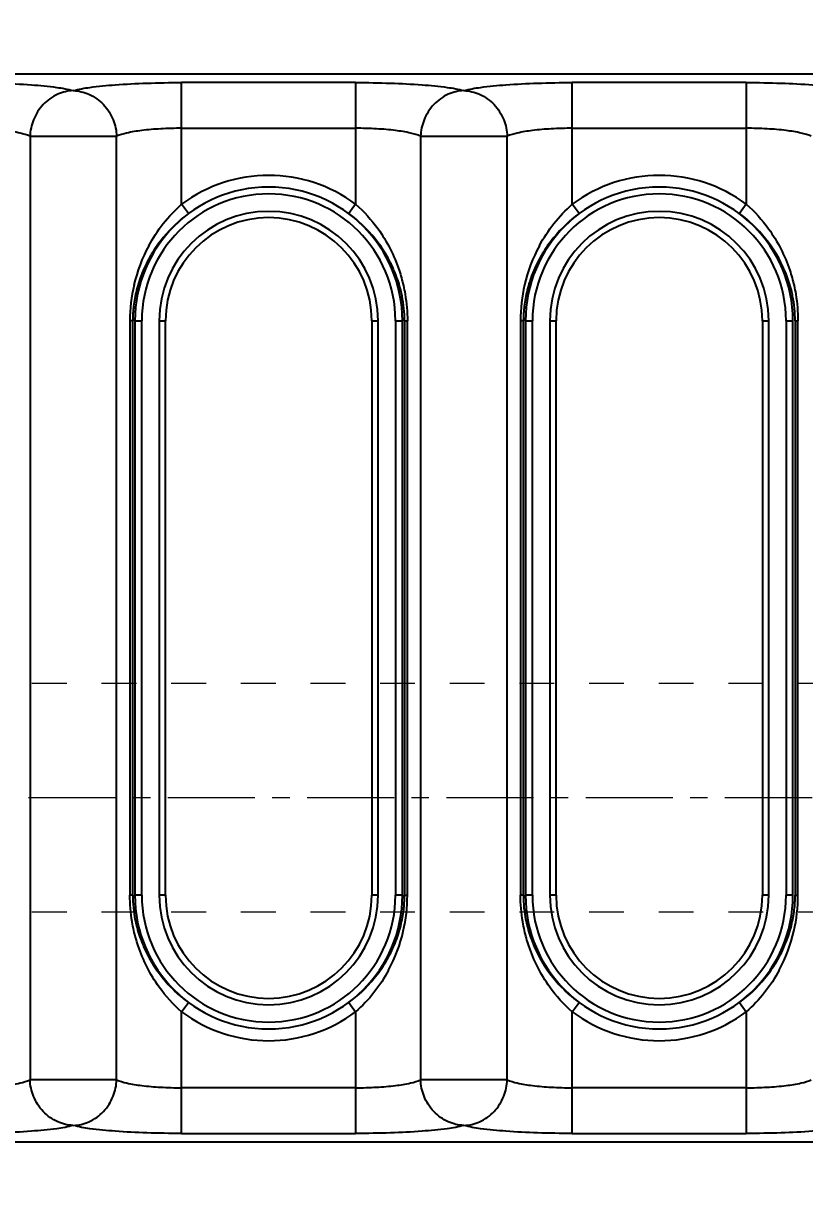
# Model space of a CAD drawing. Header units: millimetres. Extents: x 1147 to 12155, y -6137 to -4403.
# Drawn here: x 2896.6 to 2930.8, y -5228 to -5176.9 of the extents above; entities that cross this region are included whole.
import ezdxf

# ---------------------------------------------------------------- set-up
doc = ezdxf.new("R2010")
doc.units = ezdxf.units.MM
doc.header["$LTSCALE"] = 16.335
doc.header["$PDMODE"] = 3
doc.header["$PDSIZE"] = 0.3125
doc.linetypes.add('CENTER', pattern=[0.6, 0.375, -0.075, 0.075, -0.075])
doc.linetypes.add('HIDDEN', pattern=[0.2, 0.1, -0.1])
doc.layers.get('0').update_dxf_attribs({"linetype": 'CONTINUOUS'})
doc.layers.get('Defpoints').update_dxf_attribs({"linetype": 'CONTINUOUS'})
doc.layers.add('cool', color=153, linetype='HIDDEN', lineweight=9)
doc.styles.get("Standard").update_dxf_attribs({"font": 'txt', "width": 0.8})
doc.dimstyles.get("Standard").update_dxf_attribs({"dimtxt": 0.15625, "dimasz": 0.1875, "dimexe": 0.125, "dimexo": 0.0625, "dimtad": 0, "dimtih": 1, "dimtoh": 1, "dimdsep": 46, "dimtxsty": 'Standard', "dimcen": 0.09, "dimadec": 0, "dimazin": 0, "dimtp": 0.01, "dimtm": 0.01, "dimtfac": 1, "dimtofl": 0, "dimtmove": 0, "dimatfit": 3, "dimfxl": 0, "dimtolj": 1, "dimarcsym": 0})

# ---------------------------------------------------------------- blocks, each defined once
blk = doc.blocks.new('*D736')
at = {"color": 4, "lineweight": -2}
for p, q in [((3124.122, -5230.772), (3144.122, -5227.456)), ((3144.122, -5227.456), (3164.122, -5227.456)), ((2956.993, -5230.772), (3124.122, -5230.772))]:
    blk.add_line(p, q, dxfattribs=at)
at = {"layer": 'Defpoints', "color": 0}
for p in [(3164.122, -5227.456), (2956.931, -5230.772), (2876.631, -5263.772)]:
    blk.add_point(p, dxfattribs=at)
at = {"color": 6, "insert": (3175.855, -5227.456), "char_height": 8, "attachment_point": 5}
blk.add_mtext('\\A1;33.00', dxfattribs=at)
blk = doc.blocks.new('*D737')
at = {"color": 4, "lineweight": -2}
blk.add_line((3081.142, -5193.414), (3164.122, -5193.414), dxfattribs=at)
at = {"layer": 'Defpoints', "color": 0}
for p in [(3081.079, -5193.414), (3164.122, -5193.414), (2876.631, -5263.772)]:
    blk.add_point(p, dxfattribs=at)
at = {"color": 6, "insert": (3176.388, -5193.414), "char_height": 8, "attachment_point": 5}
blk.add_mtext('\\A1;70.36', dxfattribs=at)
blk = doc.blocks.new('*D738')
at = {"color": 4, "lineweight": -2}
blk.add_line((3122.569, -5210.772), (3167.71, -5210.772), dxfattribs=at)
at = {"layer": 'Defpoints', "color": 0}
for p in [(3122.506, -5210.772), (3167.71, -5210.772), (2876.631, -5263.772)]:
    blk.add_point(p, dxfattribs=at)
at = {"color": 6, "insert": (3179.443, -5210.772), "char_height": 8, "attachment_point": 5}
blk.add_mtext('\\A1;53.00', dxfattribs=at)
blk = doc.blocks.new('*D739')
at = {"color": 4, "lineweight": -2}
for p, q in [((3124.122, -5174.272), (3144.122, -5170.842)), ((3144.122, -5170.842), (3164.122, -5170.842)), ((2956.993, -5174.272), (3124.122, -5174.272))]:
    blk.add_line(p, q, dxfattribs=at)
at = {"layer": 'Defpoints', "color": 0}
for p in [(3164.122, -5170.842), (2956.931, -5174.272), (2876.631, -5263.772)]:
    blk.add_point(p, dxfattribs=at)
at = {"color": 6, "insert": (3176.388, -5170.842), "char_height": 8, "attachment_point": 5}
blk.add_mtext('\\A1;89.50', dxfattribs=at)
blk = doc.blocks.new('*D740')
at = {"color": 4, "lineweight": -2}
blk.add_line((3089.096, -5158.772), (3164.122, -5158.772), dxfattribs=at)
at = {"layer": 'Defpoints', "color": 0}
for p in [(3089.033, -5158.772), (3164.122, -5158.772), (2876.631, -5263.772)]:
    blk.add_point(p, dxfattribs=at)
at = {"color": 6, "insert": (3177.455, -5158.772), "char_height": 8, "attachment_point": 5}
blk.add_mtext('\\A1;105.00', dxfattribs=at)
blk = doc.blocks.new('*D741')
at = {"color": 4, "lineweight": -2}
blk.add_line((3078.893, -5123.772), (3164.122, -5123.772), dxfattribs=at)
at = {"layer": 'Defpoints', "color": 0}
for p in [(3078.831, -5123.772), (3164.122, -5123.772), (2876.631, -5263.772)]:
    blk.add_point(p, dxfattribs=at)
at = {"color": 6, "insert": (3177.455, -5123.772), "char_height": 8, "attachment_point": 5}
blk.add_mtext('\\A1;140.00', dxfattribs=at)
blk = doc.blocks.new('*D742')
at = {"color": 4, "lineweight": -2}
blk.add_line((3096.704, -5102.772), (3164.122, -5102.772), dxfattribs=at)
at = {"layer": 'Defpoints', "color": 0}
for p in [(3096.642, -5102.772), (3164.122, -5102.772), (2876.631, -5263.772)]:
    blk.add_point(p, dxfattribs=at)
at = {"color": 6, "insert": (3176.922, -5102.772), "char_height": 8, "attachment_point": 5}
blk.add_mtext('\\A1;161.00', dxfattribs=at)
blk = doc.blocks.new('*D743')
at = {"color": 4, "lineweight": -2}
blk.add_line((2891.093, -5078.772), (3164.122, -5078.772), dxfattribs=at)
at = {"layer": 'Defpoints', "color": 0}
for p in [(2891.031, -5078.772), (3164.122, -5078.772), (2876.631, -5263.772)]:
    blk.add_point(p, dxfattribs=at)
at = {"color": 6, "insert": (3177.988, -5078.772), "char_height": 8, "attachment_point": 5}
blk.add_mtext('\\A1;185.00', dxfattribs=at)
blk = doc.blocks.new('*D744')
at = {"color": 4, "lineweight": -2}
for p, q in [((2953.093, -5083.772), (3124.122, -5083.772)), ((3124.122, -5083.772), (3144.122, -5090.058)), ((3144.122, -5090.058), (3164.122, -5090.058))]:
    blk.add_line(p, q, dxfattribs=at)
at = {"layer": 'Defpoints', "color": 0}
for p in [(2953.031, -5083.772), (3164.122, -5090.058), (2876.631, -5263.772)]:
    blk.add_point(p, dxfattribs=at)
at = {"color": 6, "insert": (3177.455, -5090.058), "char_height": 8, "attachment_point": 5}
blk.add_mtext('\\A1;180.00', dxfattribs=at)
blk = doc.blocks.new('*D745')
at = {"color": 4, "lineweight": -2}
blk.add_line((3132.693, -5058.772), (3164.122, -5058.772), dxfattribs=at)
at = {"layer": 'Defpoints', "color": 0}
for p in [(3132.631, -5058.772), (3164.122, -5058.772), (2876.631, -5263.772)]:
    blk.add_point(p, dxfattribs=at)
at = {"color": 6, "insert": (3178.522, -5058.772), "char_height": 8, "attachment_point": 5}
blk.add_mtext('\\A1;205.00', dxfattribs=at)
blk = doc.blocks.new('*D757')
at = {"color": 4, "lineweight": -2}
blk.add_line((2953.631, -5227.409), (2953.631, -5020.266), dxfattribs=at)
at = {"layer": 'Defpoints', "color": 0}
for p in [(2953.631, -5020.266), (2953.631, -5227.472), (2876.631, -5263.772)]:
    blk.add_point(p, dxfattribs=at)
at = {"color": 6, "insert": (2953.631, -5008.533), "char_height": 8, "attachment_point": 5, "rotation": 90}
blk.add_mtext('\\A1;77.00', dxfattribs=at)
blk = doc.blocks.new('*D758')
at = {"color": 4, "lineweight": -2}
for p, q in [((2942.245, -5040.266), (2942.245, -5020.266)), ((2948.631, -5059.372), (2942.245, -5040.266)), ((2948.631, -5079.309), (2948.631, -5059.372))]:
    blk.add_line(p, q, dxfattribs=at)
at = {"layer": 'Defpoints', "color": 0}
for p in [(2942.245, -5020.266), (2948.631, -5079.372), (2876.631, -5263.772)]:
    blk.add_point(p, dxfattribs=at)
at = {"color": 6, "insert": (2942.245, -5008.533), "char_height": 8, "attachment_point": 5, "rotation": 90}
blk.add_mtext('\\A1;72.00', dxfattribs=at)
blk = doc.blocks.new('*D759')
at = {"color": 4, "lineweight": -2}
for p, q in [((3001.431, -5040.266), (3001.431, -5020.266)), ((3001.631, -5059.372), (3001.431, -5040.266)), ((3001.631, -5079.309), (3001.631, -5059.372))]:
    blk.add_line(p, q, dxfattribs=at)
at = {"layer": 'Defpoints', "color": 0}
for p in [(3001.431, -5020.266), (3001.631, -5079.372), (2876.631, -5263.772)]:
    blk.add_point(p, dxfattribs=at)
at = {"color": 6, "insert": (3001.431, -5006.399), "char_height": 8, "attachment_point": 5, "rotation": 90}
blk.add_mtext('\\A1;125.00', dxfattribs=at)
blk = doc.blocks.new('*D760')
at = {"color": 4, "lineweight": -2}
blk.add_line((3074.431, -5119.309), (3074.431, -5020.266), dxfattribs=at)
at = {"layer": 'Defpoints', "color": 0}
for p in [(3074.431, -5020.266), (3074.431, -5119.372), (2876.631, -5263.772)]:
    blk.add_point(p, dxfattribs=at)
at = {"color": 6, "insert": (3074.431, -5005.866), "char_height": 8, "attachment_point": 5, "rotation": 90}
blk.add_mtext('\\A1;197.80', dxfattribs=at)
blk = doc.blocks.new('*D761')
at = {"color": 4, "lineweight": -2}
for p, q in [((3085.717, -5040.266), (3085.717, -5020.266)), ((3076.129, -5060.266), (3085.717, -5040.266)), ((3076.129, -5188.402), (3076.129, -5060.266))]:
    blk.add_line(p, q, dxfattribs=at)
at = {"layer": 'Defpoints', "color": 0}
for p in [(3085.717, -5020.266), (3076.129, -5188.464), (2876.631, -5263.772)]:
    blk.add_point(p, dxfattribs=at)
at = {"color": 6, "insert": (3085.717, -5005.866), "char_height": 8, "attachment_point": 5, "rotation": 90}
blk.add_mtext('\\A1;199.50', dxfattribs=at)
blk = doc.blocks.new('*D762')
at = {"color": 4, "lineweight": -2}
for p, q in [((3097.943, -5040.266), (3097.943, -5020.266)), ((3084.633, -5060.266), (3097.943, -5040.266)), ((3084.633, -5154.309), (3084.633, -5060.266))]:
    blk.add_line(p, q, dxfattribs=at)
at = {"layer": 'Defpoints', "color": 0}
for p in [(3097.943, -5020.266), (3084.633, -5154.372), (2876.631, -5263.772)]:
    blk.add_point(p, dxfattribs=at)
at = {"color": 6, "insert": (3097.943, -5005.866), "char_height": 8, "attachment_point": 5, "rotation": 90}
blk.add_mtext('\\A1;208.00', dxfattribs=at)
blk = doc.blocks.new('*D763')
at = {"color": 4, "lineweight": -2}
for p, q in [((3108.389, -5040.266), (3108.389, -5020.266)), ((3098.631, -5060.266), (3108.389, -5040.266)), ((3098.631, -5234.309), (3098.631, -5060.266))]:
    blk.add_line(p, q, dxfattribs=at)
at = {"layer": 'Defpoints', "color": 0}
for p in [(3108.389, -5020.266), (3098.631, -5234.372), (2876.631, -5263.772)]:
    blk.add_point(p, dxfattribs=at)
at = {"color": 6, "insert": (3108.389, -5005.333), "char_height": 8, "attachment_point": 5, "rotation": 90}
blk.add_mtext('\\A1;222.00', dxfattribs=at)
blk = doc.blocks.new('*D764')
at = {"color": 4, "lineweight": -2}
for p, q in [((3119.575, -5040.266), (3119.575, -5020.266)), ((3106.631, -5060.266), (3119.575, -5040.266)), ((3106.631, -5188.952), (3106.631, -5060.266))]:
    blk.add_line(p, q, dxfattribs=at)
at = {"layer": 'Defpoints', "color": 0}
for p in [(3119.575, -5020.266), (3106.631, -5189.014), (2876.631, -5263.772)]:
    blk.add_point(p, dxfattribs=at)
at = {"color": 6, "insert": (3119.575, -5005.866), "char_height": 8, "attachment_point": 5, "rotation": 90}
blk.add_mtext('\\A1;230.00', dxfattribs=at)
blk = doc.blocks.new('*D765')
at = {"color": 4, "lineweight": -2}
for p, q in [((3130.861, -5040.266), (3130.861, -5020.266)), ((3121.631, -5045.398), (3130.861, -5040.266)), ((3121.631, -5065.336), (3121.631, -5045.398))]:
    blk.add_line(p, q, dxfattribs=at)
at = {"layer": 'Defpoints', "color": 0}
for p in [(3130.861, -5020.266), (3121.631, -5065.398), (2876.631, -5263.772)]:
    blk.add_point(p, dxfattribs=at)
at = {"color": 6, "insert": (3130.861, -5005.333), "char_height": 8, "attachment_point": 5, "rotation": 90}
blk.add_mtext('\\A1;245.00', dxfattribs=at)

msp = doc.modelspace()

# ---------------------------------------------------------------- linework, layer by layer
at = {"color": 7, "linetype": 'Continuous'}
for p, q in [((2937.626, -5179.109), (2825.691, -5179.109)), ((2903.491, -5184.795), (2903.491, -5179.471)), ((2911.106, -5179.471), (2903.491, -5179.471)), ((2911.106, -5179.471), (2911.106, -5184.795)), ((2920.584, -5184.795), (2920.584, -5179.471)), ((2928.2, -5179.471), (2920.584, -5179.471)), ((2928.2, -5179.471), (2928.2, -5184.795)), ((2903.491, -5181.471), (2911.106, -5181.471)), ((2920.584, -5181.471), (2928.2, -5181.471)), ((2896.856, -5181.823), (2896.856, -5223.104)), ((2896.856, -5181.823), (2900.647, -5181.823)), ((2900.647, -5223.104), (2900.647, -5181.823)), ((2913.95, -5181.823), (2913.95, -5223.104)), ((2913.95, -5181.823), (2917.741, -5181.823)), ((2917.741, -5223.104), (2917.741, -5181.823)), ((2903.791, -5185.196), (2903.491, -5184.795)), ((2911.106, -5184.795), (2910.806, -5185.196)), ((2920.884, -5185.196), (2920.584, -5184.795)), ((2928.2, -5184.795), (2927.9, -5185.196)), ((2901.227, -5189.895), (2901.227, -5215.032)), ((2901.352, -5189.895), (2901.227, -5189.895)), ((2901.352, -5215.032), (2901.352, -5189.895)), ((2901.447, -5189.895), (2901.447, -5215.032)), ((2901.447, -5189.895), (2901.748, -5189.895)), ((2901.748, -5215.032), (2901.748, -5189.895)), ((2902.509, -5189.895), (2902.509, -5215.032)), ((2902.509, -5189.895), (2902.785, -5189.895)), ((2902.785, -5215.032), (2902.785, -5189.895)), ((2911.812, -5189.895), (2911.812, -5215.032)), ((2911.812, -5189.895), (2912.088, -5189.895)), ((2912.088, -5215.032), (2912.088, -5189.895)), ((2912.849, -5189.895), (2912.849, -5215.032)), ((2912.849, -5189.895), (2913.15, -5189.895)), ((2913.15, -5215.032), (2913.15, -5189.895)), ((2913.245, -5189.895), (2913.245, -5215.032)), ((2913.245, -5189.895), (2913.37, -5189.895)), ((2913.37, -5215.032), (2913.37, -5189.895)), ((2918.321, -5189.895), (2918.321, -5215.032)), ((2918.445, -5189.895), (2918.321, -5189.895)), ((2918.445, -5215.032), (2918.445, -5189.895)), ((2918.541, -5189.895), (2918.541, -5215.032)), ((2918.541, -5189.895), (2918.841, -5189.895)), ((2918.841, -5215.032), (2918.841, -5189.895)), ((2919.602, -5189.895), (2919.602, -5215.032)), ((2919.602, -5189.895), (2919.878, -5189.895)), ((2919.878, -5215.032), (2919.878, -5189.895)), ((2928.906, -5189.895), (2928.906, -5215.032)), ((2928.906, -5189.895), (2929.182, -5189.895)), ((2929.182, -5215.032), (2929.182, -5189.895)), ((2929.943, -5189.895), (2929.943, -5215.032)), ((2929.943, -5189.895), (2930.244, -5189.895)), ((2930.244, -5215.032), (2930.244, -5189.895)), ((2930.339, -5189.895), (2930.339, -5215.032)), ((2930.339, -5189.895), (2930.463, -5189.895)), ((2930.463, -5215.032), (2930.463, -5189.895)), ((2901.352, -5215.032), (2901.227, -5215.032)), ((2901.748, -5215.032), (2901.447, -5215.032)), ((2902.785, -5215.032), (2902.509, -5215.032)), ((2912.088, -5215.032), (2911.812, -5215.032)), ((2913.15, -5215.032), (2912.849, -5215.032)), ((2913.245, -5215.032), (2913.37, -5215.032)), ((2918.445, -5215.032), (2918.321, -5215.032)), ((2918.841, -5215.032), (2918.541, -5215.032)), ((2919.878, -5215.032), (2919.602, -5215.032)), ((2929.182, -5215.032), (2928.906, -5215.032)), ((2930.244, -5215.032), (2929.943, -5215.032)), ((2930.339, -5215.032), (2930.463, -5215.032)), ((2903.491, -5220.132), (2903.791, -5219.731)), ((2903.491, -5225.456), (2903.491, -5220.132)), ((2910.806, -5219.731), (2911.106, -5220.132)), ((2911.106, -5220.132), (2911.106, -5225.456)), ((2920.584, -5220.132), (2920.884, -5219.731)), ((2920.584, -5225.456), (2920.584, -5220.132)), ((2927.9, -5219.731), (2928.2, -5220.132)), ((2928.2, -5220.132), (2928.2, -5225.456)), ((2900.647, -5223.104), (2896.856, -5223.104)), ((2917.741, -5223.104), (2913.95, -5223.104)), ((2911.106, -5223.456), (2903.491, -5223.456)), ((2928.2, -5223.456), (2920.584, -5223.456)), ((2903.491, -5225.456), (2911.106, -5225.456)), ((2920.584, -5225.456), (2928.2, -5225.456)), ((2817.306, -5225.818), (2937.626, -5225.818))]:
    msp.add_line(p, q, dxfattribs=at)
for centre, radius, start, end in [((2907.299, -5189.895), 6.365, 53.254, 126.746), ((2924.392, -5189.895), 6.365, 53.254, 126.746), ((2907.299, -5189.895), 5.852, 0, 180), ((2907.299, -5189.895), 5.551, 0, 180), ((2924.392, -5189.895), 5.852, 0, 180), ((2924.392, -5189.895), 5.551, 0, 180), ((2907.299, -5189.895), 4.79, 0, 180), ((2907.532, -5190.222), 6.265, 126.6715, 140.6233), ((2907.299, -5189.895), 4.514, 0, 180), ((2907.058, -5190.229), 6.275, 42.4543, 53.3202), ((2924.392, -5189.895), 4.79, 0, 180), ((2924.626, -5190.222), 6.265, 126.6715, 140.6233), ((2924.392, -5189.895), 4.514, 0, 180), ((2924.151, -5190.229), 6.275, 42.4543, 53.3202), ((2907.403, -5190.114), 6.097, 140.6354, 149.1366), ((2924.496, -5190.114), 6.097, 140.6354, 149.1366), ((2908.092, -5189.862), 6.86, 151.7095, 167.0764), ((2925.186, -5189.862), 6.86, 151.7095, 167.0764), ((2907.255, -5190.025), 5.924, 149.1427, 157.8689), ((2924.349, -5190.025), 5.924, 149.1427, 157.8689), ((2907.077, -5189.951), 5.732, 157.8753, 165.8913), ((2924.17, -5189.951), 5.732, 157.8753, 165.8913), ((2908.213, -5189.899), 6.985, 167.0025, 179.9679), ((2925.306, -5189.899), 6.985, 167.0025, 179.9679), ((2906.916, -5189.909), 5.565, 165.906, 173.2916), ((2907.615, -5189.912), 5.631, 0.1707, 11.287), ((2924.009, -5189.909), 5.565, 165.906, 173.2916), ((2924.708, -5189.912), 5.631, 0.1707, 11.287), ((2906.807, -5189.895), 5.455, 173.3051, 179.994), ((2923.9, -5189.895), 5.455, 173.3051, 179.994), ((2906.982, -5215.015), 5.631, 180.1708, 191.287), ((2907.299, -5215.032), 5.852, 180, 0), ((2907.299, -5215.032), 5.551, 180, 360), ((2907.299, -5215.032), 4.79, 180, 360), ((2907.299, -5215.032), 4.514, 180, 0), ((2906.385, -5215.028), 6.985, 347.0025, 359.9679), ((2907.79, -5215.032), 5.455, 353.3051, 359.994), ((2924.076, -5215.015), 5.631, 180.1708, 191.287), ((2924.392, -5215.032), 5.852, 180, 0), ((2924.392, -5215.032), 5.551, 180, 360), ((2924.392, -5215.032), 4.79, 180, 360), ((2924.392, -5215.032), 4.514, 180, 0), ((2923.478, -5215.028), 6.985, 347.0025, 359.9679), ((2924.884, -5215.032), 5.455, 353.3051, 359.994), ((2907.681, -5215.018), 5.565, 345.906, 353.2916), ((2924.775, -5215.018), 5.565, 345.906, 353.2916), ((2906.505, -5215.065), 6.86, 331.7095, 347.0764), ((2907.52, -5214.976), 5.732, 337.8753, 345.8913), ((2923.598, -5215.065), 6.86, 331.7095, 347.0764), ((2924.614, -5214.976), 5.732, 337.8753, 345.8913), ((2907.342, -5214.902), 5.924, 329.1427, 337.8689), ((2924.435, -5214.902), 5.924, 329.1427, 337.8689), ((2907.194, -5214.813), 6.097, 320.6354, 329.1366), ((2924.288, -5214.813), 6.097, 320.6354, 329.1366), ((2907.539, -5214.698), 6.275, 222.4543, 233.3202), ((2907.065, -5214.706), 6.265, 306.6715, 320.6233), ((2924.633, -5214.698), 6.275, 222.4543, 233.3202), ((2924.158, -5214.706), 6.265, 306.6715, 320.6233), ((2907.299, -5215.032), 6.365, 233.254, 306.746), ((2924.392, -5215.032), 6.365, 233.254, 306.746)]:
    msp.add_arc(centre, radius, start, end, dxfattribs=at)
for points, knots in [([(2894.013, -5179.471), (2894.521, -5179.471), (2895.49, -5179.487), (2896.829, -5179.552), (2897.901, -5179.656), (2898.515, -5179.753), (2898.752, -5179.823)], [0, 0, 0, 0, 0.320374, 0.610618, 0.844066, 1, 1, 1, 1]), ([(2898.752, -5179.823), (2898.989, -5179.753), (2899.602, -5179.656), (2900.675, -5179.552), (2902.013, -5179.487), (2902.982, -5179.471), (2903.491, -5179.471)], [0, 0, 0, 0, 0.155949, 0.389404, 0.679649, 1, 1, 1, 1]), ([(2911.106, -5179.471), (2911.615, -5179.471), (2912.584, -5179.487), (2913.922, -5179.552), (2914.995, -5179.656), (2915.608, -5179.753), (2915.845, -5179.823)], [0, 0, 0, 0, 0.320374, 0.610618, 0.844066, 1, 1, 1, 1]), ([(2915.845, -5179.823), (2916.082, -5179.753), (2916.696, -5179.656), (2917.768, -5179.552), (2919.107, -5179.487), (2920.076, -5179.471), (2920.584, -5179.471)], [0, 0, 0, 0, 0.155949, 0.389404, 0.679649, 1, 1, 1, 1]), ([(2928.2, -5179.471), (2928.708, -5179.471), (2929.677, -5179.487), (2931.016, -5179.552), (2932.088, -5179.656), (2932.702, -5179.753), (2932.939, -5179.823)], [0, 0, 0, 0, 0.320373, 0.610617, 0.844065, 1, 1, 1, 1]), ([(2898.752, -5179.823), (2898.518, -5179.832), (2898.024, -5179.949), (2897.394, -5180.402), (2896.972, -5181.067), (2896.864, -5181.577), (2896.856, -5181.823)], [0, 0, 0, 0, 0.233579, 0.491555, 0.754782, 1, 1, 1, 1]), ([(2898.752, -5179.823), (2898.986, -5179.832), (2899.48, -5179.949), (2900.11, -5180.402), (2900.532, -5181.067), (2900.639, -5181.577), (2900.647, -5181.823)], [0, 0, 0, 0, 0.233579, 0.491555, 0.754782, 1, 1, 1, 1]), ([(2915.845, -5179.823), (2915.611, -5179.832), (2915.117, -5179.949), (2914.487, -5180.402), (2914.065, -5181.067), (2913.958, -5181.577), (2913.95, -5181.823)], [0, 0, 0, 0, 0.233579, 0.491555, 0.754782, 1, 1, 1, 1]), ([(2915.845, -5179.823), (2916.079, -5179.832), (2916.573, -5179.949), (2917.204, -5180.402), (2917.625, -5181.067), (2917.733, -5181.577), (2917.741, -5181.823)], [0, 0, 0, 0, 0.233579, 0.491555, 0.754782, 1, 1, 1, 1]), ([(2896.856, -5181.823), (2896.719, -5181.755), (2896.35, -5181.656), (2895.705, -5181.552), (2894.9, -5181.487), (2894.318, -5181.471), (2894.013, -5181.471)], [0, 0, 0, 0, 0.159969, 0.39318, 0.681951, 1, 1, 1, 1]), ([(2903.491, -5181.471), (2903.185, -5181.471), (2902.603, -5181.487), (2901.798, -5181.552), (2901.153, -5181.656), (2900.785, -5181.755), (2900.647, -5181.823)], [0, 0, 0, 0, 0.318055, 0.606823, 0.840028, 1, 1, 1, 1]), ([(2913.95, -5181.823), (2913.812, -5181.755), (2913.444, -5181.656), (2912.799, -5181.552), (2911.994, -5181.487), (2911.412, -5181.471), (2911.106, -5181.471)], [0, 0, 0, 0, 0.159969, 0.39318, 0.681951, 1, 1, 1, 1]), ([(2920.584, -5181.471), (2920.279, -5181.471), (2919.697, -5181.487), (2918.892, -5181.552), (2918.247, -5181.656), (2917.878, -5181.755), (2917.741, -5181.823)], [0, 0, 0, 0, 0.318055, 0.606823, 0.840028, 1, 1, 1, 1]), ([(2931.043, -5181.823), (2930.906, -5181.755), (2930.537, -5181.656), (2929.892, -5181.552), (2929.087, -5181.487), (2928.505, -5181.471), (2928.2, -5181.471)], [0, 0, 0, 0, 0.159969, 0.39318, 0.681951, 1, 1, 1, 1]), ([(2912.087, -5185.876), (2912.482, -5186.426), (2912.902, -5187.252), (2913.145, -5188.127), (2913.196, -5188.352)], [0, 0, 0, 0, 0.746536, 1, 1, 1, 1]), ([(2929.18, -5185.876), (2929.576, -5186.426), (2929.995, -5187.252), (2930.239, -5188.127), (2930.29, -5188.352)], [0, 0, 0, 0, 0.746536, 1, 1, 1, 1]), ([(2912.847, -5187.836), (2912.78, -5187.668), (2912.481, -5187.004), (2912.057, -5186.397), (2911.688, -5185.993)], [0, 0, 0, 0, 0.248204, 1, 1, 1, 1]), ([(2929.94, -5187.836), (2929.874, -5187.668), (2929.574, -5187.004), (2929.151, -5186.397), (2928.781, -5185.993)], [0, 0, 0, 0, 0.248204, 1, 1, 1, 1]), ([(2913.136, -5188.81), (2913.12, -5188.725), (2913.045, -5188.395), (2912.94, -5188.071), (2912.847, -5187.836)], [0, 0, 0, 0, 0.253093, 1, 1, 1, 1]), ([(2930.23, -5188.81), (2930.213, -5188.725), (2930.139, -5188.395), (2930.034, -5188.071), (2929.94, -5187.836)], [0, 0, 0, 0, 0.253093, 1, 1, 1, 1]), ([(2913.196, -5188.352), (2913.224, -5188.476), (2913.325, -5188.985), (2913.37, -5189.504), (2913.37, -5189.895)], [0, 0, 0, 0, 0.246522, 1, 1, 1, 1]), ([(2930.29, -5188.352), (2930.318, -5188.476), (2930.418, -5188.985), (2930.463, -5189.504), (2930.463, -5189.895)], [0, 0, 0, 0, 0.246522, 1, 1, 1, 1]), ([(2901.401, -5216.575), (2901.373, -5216.451), (2901.272, -5215.942), (2901.227, -5215.423), (2901.227, -5215.032)], [0, 0, 0, 0, 0.246522, 1, 1, 1, 1]), ([(2918.494, -5216.575), (2918.466, -5216.451), (2918.366, -5215.942), (2918.321, -5215.423), (2918.321, -5215.032)], [0, 0, 0, 0, 0.246522, 1, 1, 1, 1]), ([(2902.51, -5219.051), (2902.115, -5218.501), (2901.695, -5217.675), (2901.452, -5216.8), (2901.401, -5216.575)], [0, 0, 0, 0, 0.746536, 1, 1, 1, 1]), ([(2901.461, -5216.118), (2901.477, -5216.202), (2901.552, -5216.532), (2901.657, -5216.856), (2901.75, -5217.091)], [0, 0, 0, 0, 0.253093, 1, 1, 1, 1]), ([(2919.604, -5219.051), (2919.209, -5218.501), (2918.789, -5217.675), (2918.545, -5216.8), (2918.494, -5216.575)], [0, 0, 0, 0, 0.746536, 1, 1, 1, 1]), ([(2918.554, -5216.118), (2918.571, -5216.202), (2918.645, -5216.532), (2918.75, -5216.856), (2918.844, -5217.091)], [0, 0, 0, 0, 0.253093, 1, 1, 1, 1]), ([(2901.75, -5217.091), (2901.817, -5217.259), (2902.116, -5217.923), (2902.54, -5218.53), (2902.909, -5218.934)], [0, 0, 0, 0, 0.248204, 1, 1, 1, 1]), ([(2918.844, -5217.091), (2918.91, -5217.259), (2919.21, -5217.923), (2919.633, -5218.53), (2920.003, -5218.934)], [0, 0, 0, 0, 0.248204, 1, 1, 1, 1]), ([(2894.013, -5223.456), (2894.318, -5223.456), (2894.9, -5223.44), (2895.705, -5223.375), (2896.35, -5223.271), (2896.719, -5223.172), (2896.856, -5223.104)], [0, 0, 0, 0, 0.318055, 0.606823, 0.840028, 1, 1, 1, 1]), ([(2898.752, -5225.104), (2898.518, -5225.095), (2898.024, -5224.978), (2897.394, -5224.525), (2896.972, -5223.86), (2896.864, -5223.35), (2896.856, -5223.104)], [0, 0, 0, 0, 0.233579, 0.491555, 0.754782, 1, 1, 1, 1]), ([(2898.752, -5225.104), (2898.986, -5225.095), (2899.48, -5224.978), (2900.11, -5224.525), (2900.532, -5223.86), (2900.639, -5223.35), (2900.647, -5223.104)], [0, 0, 0, 0, 0.233579, 0.491555, 0.754782, 1, 1, 1, 1]), ([(2900.647, -5223.104), (2900.785, -5223.172), (2901.153, -5223.271), (2901.798, -5223.375), (2902.603, -5223.44), (2903.185, -5223.456), (2903.491, -5223.456)], [0, 0, 0, 0, 0.159969, 0.39318, 0.681951, 1, 1, 1, 1]), ([(2911.106, -5223.456), (2911.412, -5223.456), (2911.994, -5223.44), (2912.799, -5223.375), (2913.444, -5223.271), (2913.812, -5223.172), (2913.95, -5223.104)], [0, 0, 0, 0, 0.318055, 0.606823, 0.840028, 1, 1, 1, 1]), ([(2915.845, -5225.104), (2915.611, -5225.095), (2915.117, -5224.978), (2914.487, -5224.525), (2914.065, -5223.86), (2913.958, -5223.35), (2913.95, -5223.104)], [0, 0, 0, 0, 0.233579, 0.491555, 0.754782, 1, 1, 1, 1]), ([(2915.845, -5225.104), (2916.079, -5225.095), (2916.573, -5224.978), (2917.204, -5224.525), (2917.625, -5223.86), (2917.733, -5223.35), (2917.741, -5223.104)], [0, 0, 0, 0, 0.233579, 0.491555, 0.754782, 1, 1, 1, 1]), ([(2917.741, -5223.104), (2917.878, -5223.172), (2918.247, -5223.271), (2918.892, -5223.375), (2919.697, -5223.44), (2920.279, -5223.456), (2920.584, -5223.456)], [0, 0, 0, 0, 0.159969, 0.39318, 0.681951, 1, 1, 1, 1]), ([(2928.2, -5223.456), (2928.505, -5223.456), (2929.087, -5223.44), (2929.892, -5223.375), (2930.537, -5223.271), (2930.906, -5223.172), (2931.043, -5223.104)], [0, 0, 0, 0, 0.318055, 0.606823, 0.840028, 1, 1, 1, 1]), ([(2898.752, -5225.104), (2898.515, -5225.174), (2897.901, -5225.271), (2896.829, -5225.375), (2895.49, -5225.44), (2894.521, -5225.456), (2894.013, -5225.456)], [0, 0, 0, 0, 0.155949, 0.389404, 0.679649, 1, 1, 1, 1]), ([(2903.491, -5225.456), (2902.982, -5225.456), (2902.013, -5225.44), (2900.675, -5225.375), (2899.602, -5225.271), (2898.989, -5225.174), (2898.752, -5225.104)], [0, 0, 0, 0, 0.320374, 0.610618, 0.844066, 1, 1, 1, 1]), ([(2915.845, -5225.104), (2915.608, -5225.174), (2914.995, -5225.271), (2913.922, -5225.375), (2912.584, -5225.44), (2911.615, -5225.456), (2911.106, -5225.456)], [0, 0, 0, 0, 0.155949, 0.389404, 0.679649, 1, 1, 1, 1]), ([(2920.584, -5225.456), (2920.076, -5225.456), (2919.107, -5225.44), (2917.768, -5225.375), (2916.696, -5225.271), (2916.082, -5225.174), (2915.845, -5225.104)], [0, 0, 0, 0, 0.320374, 0.610618, 0.844066, 1, 1, 1, 1]), ([(2932.939, -5225.104), (2932.702, -5225.174), (2932.088, -5225.271), (2931.016, -5225.375), (2929.677, -5225.44), (2928.708, -5225.456), (2928.2, -5225.456)], [0, 0, 0, 0, 0.155948, 0.389403, 0.679648, 1, 1, 1, 1])]:
    msp.add_open_spline(points, degree=3, knots=knots, dxfattribs=at)
for points in [[(2902.052, -5186.611), (2902.418, -5185.931), (2902.908, -5185.302), (2903.491, -5184.795)], [(2911.107, -5184.795), (2911.473, -5185.114), (2911.803, -5185.48), (2912.087, -5185.876)], [(2919.145, -5186.611), (2919.511, -5185.931), (2920.002, -5185.302), (2920.584, -5184.795)], [(2928.2, -5184.795), (2928.567, -5185.114), (2928.897, -5185.48), (2929.18, -5185.876)], [(2912.545, -5218.316), (2912.179, -5218.996), (2911.689, -5219.625), (2911.106, -5220.132)], [(2929.639, -5218.316), (2929.273, -5218.996), (2928.782, -5219.625), (2928.2, -5220.132)], [(2903.491, -5220.133), (2903.124, -5219.813), (2902.794, -5219.447), (2902.51, -5219.051)], [(2920.584, -5220.133), (2920.217, -5219.813), (2919.887, -5219.447), (2919.604, -5219.051)]]:
    msp.add_open_spline(points, degree=3, dxfattribs=at)
at = {"layer": 'cool', "ltscale": 0.932966}
for p, q in [((3142.303, -5205.772), (2709.631, -5205.772)), ((3142.303, -5215.772), (2709.631, -5215.772))]:
    msp.add_line(p, q, dxfattribs=at)
at = {"layer": 'cool', "color": 1, "linetype": 'CENTER', "ltscale": 0.621977}
msp.add_line((3156.631, -5210.772), (2703.631, -5210.772), dxfattribs=at)

# ---------------------------------------------------------------- dimensions: what is measured, and where the dimension line sits
for feature_location, offset, dtype, picture, middle in [((3098.631, -5234.372), (9.758, 214.105), 1, '*D763', (3108.389, -5005.333)), ((3121.631, -5065.398), (9.23, 45.132), 1, '*D765', (3130.861, -5005.333)), ((3074.431, -5119.372), (0, 99.105), 1, '*D760', (3074.431, -5005.866)), ((3076.129, -5188.464), (9.588, 168.198), 1, '*D761', (3085.717, -5005.866)), ((3084.633, -5154.372), (13.31, 134.105), 1, '*D762', (3097.943, -5005.866)), ((3106.631, -5189.014), (12.944, 168.748), 1, '*D764', (3119.575, -5005.866)), ((3001.631, -5079.372), (-0.2, 59.105), 1, '*D759', (3001.431, -5006.399)), ((2953.631, -5227.472), (0, 207.205), 1, '*D757', (2953.631, -5008.533)), ((2948.631, -5079.372), (-6.386, 59.105), 1, '*D758', (2942.245, -5008.533)), ((3132.631, -5058.772), (31.491, 0), 0, '*D745', (3178.522, -5058.772)), ((2891.031, -5078.772), (273.091, 0), 0, '*D743', (3177.988, -5078.772)), ((2953.031, -5083.772), (211.091, -6.286), 0, '*D744', (3177.455, -5090.058)), ((3096.642, -5102.772), (67.48, 0), 0, '*D742', (3176.922, -5102.772)), ((3078.831, -5123.772), (85.291, 0), 0, '*D741', (3177.455, -5123.772)), ((3089.033, -5158.772), (75.088, 0), 0, '*D740', (3177.455, -5158.772)), ((2956.931, -5174.272), (207.191, 3.43), 0, '*D739', (3176.388, -5170.842)), ((3081.079, -5193.414), (83.042, 0), 0, '*D737', (3176.388, -5193.414)), ((3122.506, -5210.772), (45.204, 0), 0, '*D738', (3179.443, -5210.772)), ((2956.931, -5230.772), (207.191, 3.316), 0, '*D736', (3175.855, -5227.456))]:
    dim = msp.add_ordinate_dim(feature_location=feature_location, offset=offset, dtype=dtype, origin=(2876.631, -5263.772), dimstyle='Standard', override={"dimtxt": 8, "dimasz": 10, "dimgap": 0, "dimtih": 0, "dimtoh": 0, "dimzin": 0, "dimcen": 0, "dimclrd": 4, "dimclre": 4, "dimclrt": 6, "dimadec": 2, "dimtp": 0, "dimtm": 0, "dimtzin": 0})
    dim.commit()
    dim.dimension.update_dxf_attribs({"geometry": picture, "text_midpoint": middle})

doc.saveas('drawing.dxf')
